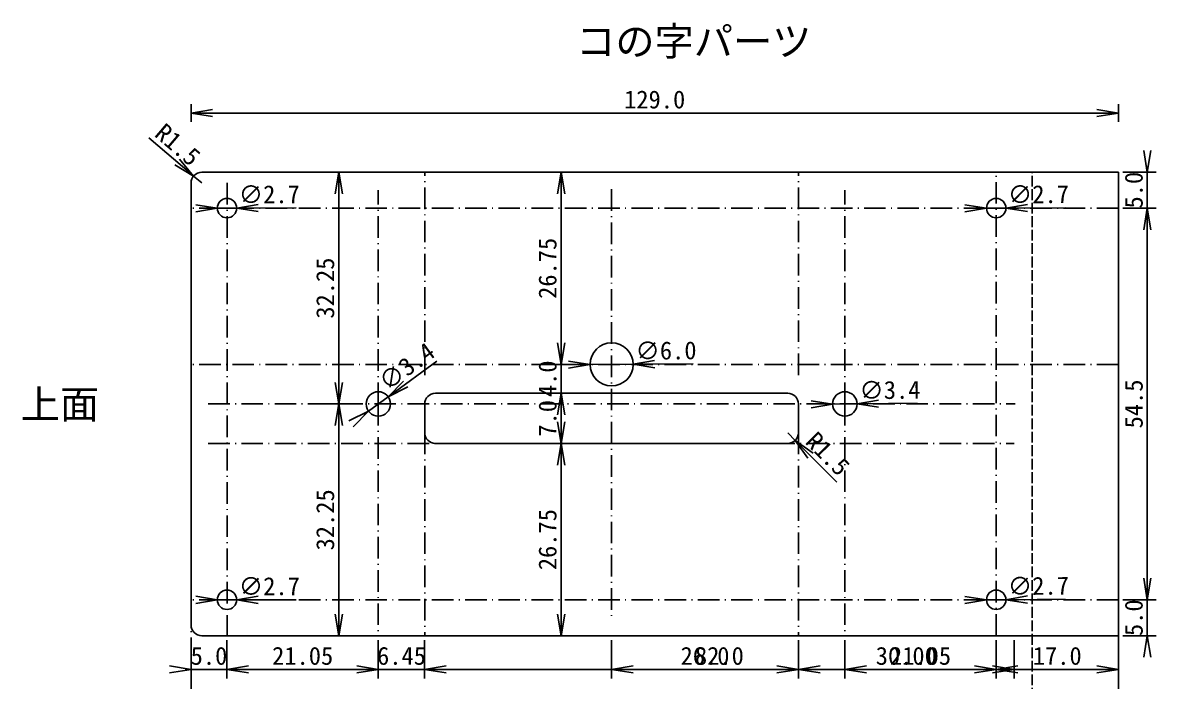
# Model space of a CAD drawing. Header units: millimetres. Extents: x 12 to 326, y -7 to 251.
# Drawn here: x 12.1 to 169.8, y 159.5 to 251.2 of the extents above; entities that cross this region are included whole.
import ezdxf

# ---------------------------------------------------------------- set-up
doc = ezdxf.new("R2010")
doc.units = ezdxf.units.MM
doc.linetypes.add('SXF_一点短鎖線', pattern=[9.25, 6, -1.5, 0.25, -1.5])
doc.linetypes.add('SXF_破線', pattern=[7.5, 6, -1.5])
doc.styles.add('寸法文字', font='')
doc.styles.add('ＭＳ ゴシック', font='')
doc.styles.get('寸法文字').set_extended_font_data('MS Gothic')
doc.styles.get('ＭＳ ゴシック').set_extended_font_data('MS Gothic')
doc.dimstyles.new('SXF-開矢印', dxfattribs={"dimscale": 0, "dimtxt": 2.5, "dimasz": 0.4, "dimexe": 1.25, "dimexo": 0.625, "dimtad": 1, "dimdec": 0, "dimzin": 1, "dimdsep": 46, "dimtxsty": '寸法文字', "dimblk": 'open_arrow', "dimcen": 2.5, "dimadec": 0, "dimazin": 0, "dimtfac": 1, "dimtdec": 0, "dimtix": 1, "dimtmove": 2, "dimatfit": 3, "dimldrblk": 'open_arrow', "dimfxl": 1.25, "dimarcsym": 0})

# ---------------------------------------------------------------- blocks, each defined once
blk = doc.blocks.new('*U18')
at = {"color": 0, "linetype": 'SXF_一点短鎖線', "ltscale": 0.5, "transparency": 16777216}
blk.add_line((-56.12, 0), (56.12, 0), dxfattribs=at)
blk = doc.blocks.new('*U19')
at = {"color": 0, "linetype": 'SXF_一点短鎖線', "ltscale": 0.5, "transparency": 16777216}
blk.add_line((0, 29.87), (0, -29.87), dxfattribs=at)
blk = doc.blocks.new('open_arrow')
at = {"color": 0, "linetype": 'Continuous', "lineweight": -2}
for points in [[(-7.5, 1.25), (0, 0), (-7.5, -1.25)], [(0, 0), (-1, 0)]]:
    blk.add_lwpolyline(points, dxfattribs=at)
blk = doc.blocks.new('*D46')
at = {"color": 0, "lineweight": -2, "transparency": 16777216}
for p, q in [((35.48, 165.23), (35.48, 159.92)), ((40.48, 165.23), (40.48, 159.92)), ((35.08, 161.17), (34.68, 161.17)), ((35.48, 161.17), (40.48, 161.17)), ((40.88, 161.17), (41.28, 161.17))]:
    blk.add_line(p, q, dxfattribs=at)
at = {"layer": 'DEFPOINTS', "color": 0, "transparency": 16777216}
for p in [(35.48, 165.86), (40.48, 165.86), (40.48, 161.17)]:
    blk.add_point(p, dxfattribs=at)
at = {"color": 0, "lineweight": -2, "transparency": 16777216, "xscale": 0.4, "yscale": 0.4, "zscale": 0.4}
blk.add_blockref('open_arrow', (35.48, 161.17), dxfattribs=at)
at = {"color": 0, "lineweight": -2, "transparency": 16777216, "xscale": 0.4, "yscale": 0.4, "zscale": 0.4, "rotation": 180}
blk.add_blockref('open_arrow', (40.48, 161.17), dxfattribs=at)
at = {"color": 0, "transparency": 16777216, "insert": (37.98, 163.04), "char_height": 2.5, "attachment_point": 5, "style": '寸法文字'}
blk.add_mtext('5.0', dxfattribs=at)
blk = doc.blocks.new('*D48')
at = {"color": 0, "lineweight": -2, "transparency": 16777216}
for p, q in [((147.48, 165.23), (147.48, 159.92)), ((164.48, 165.23), (164.48, 159.92)), ((147.88, 161.17), (164.08, 161.17))]:
    blk.add_line(p, q, dxfattribs=at)
at = {"layer": 'DEFPOINTS', "color": 0, "transparency": 16777216}
for p in [(147.48, 165.86), (164.48, 165.86), (164.48, 161.17)]:
    blk.add_point(p, dxfattribs=at)
at = {"color": 0, "lineweight": -2, "transparency": 16777216, "xscale": 0.4, "yscale": 0.4, "zscale": 0.4, "rotation": 180}
blk.add_blockref('open_arrow', (147.48, 161.17), dxfattribs=at)
at = {"color": 0, "lineweight": -2, "transparency": 16777216, "xscale": 0.4, "yscale": 0.4, "zscale": 0.4}
blk.add_blockref('open_arrow', (164.48, 161.17), dxfattribs=at)
at = {"color": 0, "transparency": 16777216, "insert": (155.98, 163.04), "char_height": 2.5, "attachment_point": 5, "style": '寸法文字'}
blk.add_mtext('17.0', dxfattribs=at)
blk = doc.blocks.new('*D59')
at = {"color": 0, "lineweight": -2, "transparency": 16777216}
for p, q in [((29.6, 235.15), (35.54, 230.09)), ((36.98, 228.86), (35.84, 229.83))]:
    blk.add_line(p, q, dxfattribs=at)
at = {"layer": 'DEFPOINTS', "color": 0, "transparency": 16777216}
for p in [(35.84, 229.83), (36.98, 228.86)]:
    blk.add_point(p, dxfattribs=at)
at = {"color": 0, "lineweight": -2, "transparency": 16777216, "xscale": 0.4, "yscale": 0.4, "zscale": 0.4, "rotation": 319.5889372307071}
blk.add_blockref('open_arrow', (35.84, 229.83), dxfattribs=at)
at = {"color": 0, "transparency": 16777216, "insert": (33.63, 234.18), "char_height": 2.5, "attachment_point": 5, "rotation": 319.5889, "style": '寸法文字'}
blk.add_mtext('R1.5', dxfattribs=at)
blk = doc.blocks.new('*D62')
at = {"color": 0, "lineweight": -2, "transparency": 16777216}
for p, q in [((38.73, 225.35), (38.33, 225.35)), ((39.13, 225.35), (41.83, 225.36)), ((50.1, 225.4), (42.23, 225.37))]:
    blk.add_line(p, q, dxfattribs=at)
at = {"layer": 'DEFPOINTS', "color": 0, "transparency": 16777216}
for p in [(39.13, 225.35), (41.83, 225.36)]:
    blk.add_point(p, dxfattribs=at)
at = {"color": 0, "lineweight": -2, "transparency": 16777216, "xscale": 0.4, "yscale": 0.4, "zscale": 0.4}
for p, rotation in [((39.13, 225.35), 0.2738070318285146), ((41.83, 225.36), 180.2738070318285)]:
    blk.add_blockref('open_arrow', p, dxfattribs=dict(at, rotation=rotation))
at = {"color": 0, "transparency": 16777216, "insert": (46.36, 227.26), "char_height": 2.5, "attachment_point": 5, "rotation": 0.2738, "style": '寸法文字'}
blk.add_mtext('∅2.7', dxfattribs=at)
blk = doc.blocks.new('*D63')
at = {"color": 0, "lineweight": -2, "transparency": 16777216}
for p, q in [((145.73, 225.35), (145.33, 225.35)), ((146.13, 225.35), (148.83, 225.37)), ((157.1, 225.41), (149.23, 225.37))]:
    blk.add_line(p, q, dxfattribs=at)
at = {"layer": 'DEFPOINTS', "color": 0, "transparency": 16777216}
for p in [(146.13, 225.35), (148.83, 225.37)]:
    blk.add_point(p, dxfattribs=at)
at = {"color": 0, "lineweight": -2, "transparency": 16777216, "xscale": 0.4, "yscale": 0.4, "zscale": 0.4}
for p, rotation in [((146.13, 225.35), 0.3299890125083671), ((148.83, 225.37), 180.3299890125084)]:
    blk.add_blockref('open_arrow', p, dxfattribs=dict(at, rotation=rotation))
at = {"color": 0, "transparency": 16777216, "insert": (153.36, 227.27), "char_height": 2.5, "attachment_point": 5, "rotation": 0.33, "style": '寸法文字'}
blk.add_mtext('∅2.7', dxfattribs=at)
blk = doc.blocks.new('*D64')
at = {"color": 0, "lineweight": -2, "transparency": 16777216}
for p, q in [((38.73, 170.86), (38.33, 170.86)), ((39.13, 170.86), (41.83, 170.86)), ((50.1, 170.86), (42.23, 170.86))]:
    blk.add_line(p, q, dxfattribs=at)
at = {"layer": 'DEFPOINTS', "color": 0, "transparency": 16777216}
for p in [(39.13, 170.86), (41.83, 170.86)]:
    blk.add_point(p, dxfattribs=at)
at = {"color": 0, "lineweight": -2, "transparency": 16777216, "xscale": 0.4, "yscale": 0.4, "zscale": 0.4}
for p, rotation in [((39.13, 170.86), 359.9940938246546), ((41.83, 170.86), 179.9940938246546)]:
    blk.add_blockref('open_arrow', p, dxfattribs=dict(at, rotation=rotation))
at = {"color": 0, "transparency": 16777216, "insert": (46.37, 172.73), "char_height": 2.5, "attachment_point": 5, "rotation": 359.9941, "style": '寸法文字'}
blk.add_mtext('∅2.7', dxfattribs=at)
blk = doc.blocks.new('*D65')
at = {"color": 0, "lineweight": -2, "transparency": 16777216}
for p, q in [((145.73, 170.84), (145.33, 170.84)), ((146.13, 170.85), (148.83, 170.87)), ((157.1, 170.93), (149.23, 170.87))]:
    blk.add_line(p, q, dxfattribs=at)
at = {"layer": 'DEFPOINTS', "color": 0, "transparency": 16777216}
for p in [(146.13, 170.85), (148.83, 170.87)]:
    blk.add_point(p, dxfattribs=at)
at = {"color": 0, "lineweight": -2, "transparency": 16777216, "xscale": 0.4, "yscale": 0.4, "zscale": 0.4}
for p, rotation in [((146.13, 170.85), 0.4532673042640134), ((148.83, 170.87), 180.453267304264)]:
    blk.add_blockref('open_arrow', p, dxfattribs=dict(at, rotation=rotation))
at = {"color": 0, "transparency": 16777216, "insert": (153.35, 172.78), "char_height": 2.5, "attachment_point": 5, "rotation": 0.4533, "style": '寸法文字'}
blk.add_mtext('∅2.7', dxfattribs=at)
blk = doc.blocks.new('*D68')
at = {"color": 0, "lineweight": -2, "transparency": 16777216}
for p, q in [((165.11, 170.86), (169.76, 170.86)), ((168.51, 171.26), (168.51, 171.66)), ((168.51, 165.86), (168.51, 170.86)), ((165.11, 165.86), (169.76, 165.86)), ((168.51, 165.46), (168.51, 165.06))]:
    blk.add_line(p, q, dxfattribs=at)
at = {"layer": 'DEFPOINTS', "color": 0, "transparency": 16777216}
for p in [(164.48, 170.86), (168.51, 170.86), (164.48, 165.86)]:
    blk.add_point(p, dxfattribs=at)
at = {"color": 0, "lineweight": -2, "transparency": 16777216, "xscale": 0.4, "yscale": 0.4, "zscale": 0.4}
for p, rotation in [((168.51, 170.86), 270), ((168.51, 165.86), 90)]:
    blk.add_blockref('open_arrow', p, dxfattribs=dict(at, rotation=rotation))
at = {"color": 0, "transparency": 16777216, "insert": (166.64, 168.36), "char_height": 2.5, "attachment_point": 5, "rotation": 90, "style": '寸法文字'}
blk.add_mtext('5.0', dxfattribs=at)
blk = doc.blocks.new('*D69')
at = {"color": 0, "lineweight": -2, "transparency": 16777216}
for p, q in [((165.11, 225.36), (169.76, 225.36)), ((168.51, 171.26), (168.51, 224.96)), ((165.11, 170.86), (169.76, 170.86))]:
    blk.add_line(p, q, dxfattribs=at)
at = {"layer": 'DEFPOINTS', "color": 0, "transparency": 16777216}
for p in [(164.48, 225.36), (168.51, 225.36), (164.48, 170.86)]:
    blk.add_point(p, dxfattribs=at)
at = {"color": 0, "lineweight": -2, "transparency": 16777216, "xscale": 0.4, "yscale": 0.4, "zscale": 0.4}
for p, rotation in [((168.51, 225.36), 90), ((168.51, 170.86), 270)]:
    blk.add_blockref('open_arrow', p, dxfattribs=dict(at, rotation=rotation))
at = {"color": 0, "transparency": 16777216, "insert": (166.64, 198.11), "char_height": 2.5, "attachment_point": 5, "rotation": 90, "style": '寸法文字'}
blk.add_mtext('54.5', dxfattribs=at)
blk = doc.blocks.new('*D70')
at = {"color": 0, "lineweight": -2, "transparency": 16777216}
for p, q in [((165.11, 230.36), (169.76, 230.36)), ((168.51, 230.76), (168.51, 231.16)), ((168.51, 225.36), (168.51, 230.36)), ((165.11, 225.36), (169.76, 225.36)), ((168.51, 224.96), (168.51, 224.56))]:
    blk.add_line(p, q, dxfattribs=at)
at = {"layer": 'DEFPOINTS', "color": 0, "transparency": 16777216}
for p in [(164.48, 230.36), (168.51, 230.36), (164.48, 225.36)]:
    blk.add_point(p, dxfattribs=at)
at = {"color": 0, "lineweight": -2, "transparency": 16777216, "xscale": 0.4, "yscale": 0.4, "zscale": 0.4}
for p, rotation in [((168.51, 230.36), 270), ((168.51, 225.36), 90)]:
    blk.add_blockref('open_arrow', p, dxfattribs=dict(at, rotation=rotation))
at = {"color": 0, "transparency": 16777216, "insert": (166.64, 227.86), "char_height": 2.5, "attachment_point": 5, "rotation": 90, "style": '寸法文字'}
blk.add_mtext('5.0', dxfattribs=at)
blk = doc.blocks.new('*D78')
at = {"color": 0, "lineweight": -2, "transparency": 16777216}
for p, q in [((124.33, 198.09), (123.93, 198.08)), ((124.73, 198.09), (128.13, 198.12)), ((136.5, 198.2), (128.53, 198.13))]:
    blk.add_line(p, q, dxfattribs=at)
at = {"layer": 'DEFPOINTS', "color": 0, "transparency": 16777216}
for p in [(124.73, 198.09), (128.13, 198.12)]:
    blk.add_point(p, dxfattribs=at)
at = {"color": 0, "lineweight": -2, "transparency": 16777216, "xscale": 0.4, "yscale": 0.4, "zscale": 0.4}
for p, rotation in [((124.73, 198.09), 0.5456689581952912), ((128.13, 198.12), 180.5456689581953)]:
    blk.add_blockref('open_arrow', p, dxfattribs=dict(at, rotation=rotation))
at = {"color": 0, "transparency": 16777216, "insert": (132.7, 200.04), "char_height": 2.5, "attachment_point": 5, "rotation": 0.5457, "style": '寸法文字'}
blk.add_mtext('∅3.4', dxfattribs=at)
blk = doc.blocks.new('*D79')
at = {"color": 0, "lineweight": -2, "transparency": 16777216}
for p, q in [((90.58, 203.58), (90.18, 203.58)), ((90.98, 203.59), (96.98, 203.63)), ((105.34, 203.69), (97.38, 203.63))]:
    blk.add_line(p, q, dxfattribs=at)
at = {"layer": 'DEFPOINTS', "color": 0, "transparency": 16777216}
for p in [(90.98, 203.59), (96.98, 203.63)]:
    blk.add_point(p, dxfattribs=at)
at = {"color": 0, "lineweight": -2, "transparency": 16777216, "xscale": 0.4, "yscale": 0.4, "zscale": 0.4}
for p, rotation in [((90.98, 203.59), 0.3894244937184865), ((96.98, 203.63), 180.3894244937185)]:
    blk.add_blockref('open_arrow', p, dxfattribs=dict(at, rotation=rotation))
at = {"color": 0, "transparency": 16777216, "insert": (101.55, 205.53), "char_height": 2.5, "attachment_point": 5, "rotation": 0.3894, "style": '寸法文字'}
blk.add_mtext('∅6.0', dxfattribs=at)
blk = doc.blocks.new('*D81')
at = {"color": 0, "lineweight": -2, "transparency": 16777216}
for p, q in [((90.23, 199.61), (85.71, 199.61)), ((86.96, 199.21), (86.96, 193.01)), ((90.23, 192.61), (85.71, 192.61))]:
    blk.add_line(p, q, dxfattribs=at)
at = {"layer": 'DEFPOINTS', "color": 0, "transparency": 16777216}
for p in [(90.86, 199.61), (86.96, 192.61), (90.86, 192.61)]:
    blk.add_point(p, dxfattribs=at)
at = {"color": 0, "lineweight": -2, "transparency": 16777216, "xscale": 0.4, "yscale": 0.4, "zscale": 0.4}
for p, rotation in [((86.96, 199.61), 90), ((86.96, 192.61), 270)]:
    blk.add_blockref('open_arrow', p, dxfattribs=dict(at, rotation=rotation))
at = {"color": 0, "transparency": 16777216, "insert": (85.09, 196.11), "char_height": 2.5, "attachment_point": 5, "rotation": 90, "style": '寸法文字'}
blk.add_mtext('7.0', dxfattribs=at)
blk = doc.blocks.new('*D82')
at = {"color": 0, "lineweight": -2, "transparency": 16777216}
for p, q in [((90.23, 192.61), (85.71, 192.61)), ((86.96, 192.21), (86.96, 166.26)), ((90.23, 165.86), (85.71, 165.86))]:
    blk.add_line(p, q, dxfattribs=at)
at = {"layer": 'DEFPOINTS', "color": 0, "transparency": 16777216}
for p in [(90.86, 192.61), (86.96, 165.86), (90.86, 165.86)]:
    blk.add_point(p, dxfattribs=at)
at = {"color": 0, "lineweight": -2, "transparency": 16777216, "xscale": 0.4, "yscale": 0.4, "zscale": 0.4}
for p, rotation in [((86.96, 192.61), 90), ((86.96, 165.86), 270)]:
    blk.add_blockref('open_arrow', p, dxfattribs=dict(at, rotation=rotation))
at = {"color": 0, "transparency": 16777216, "insert": (85.09, 179.23), "char_height": 2.5, "attachment_point": 5, "rotation": 90, "style": '寸法文字'}
blk.add_mtext('26.75', dxfattribs=at)
blk = doc.blocks.new('*D83')
at = {"color": 0, "lineweight": -2, "transparency": 16777216}
for p, q in [((90.36, 203.61), (85.71, 203.61)), ((86.96, 204.01), (86.96, 204.41)), ((86.96, 203.61), (86.96, 199.61)), ((90.36, 199.61), (85.71, 199.61)), ((86.96, 199.21), (86.96, 198.81))]:
    blk.add_line(p, q, dxfattribs=at)
at = {"layer": 'DEFPOINTS', "color": 0, "transparency": 16777216}
for p in [(90.98, 203.61), (86.96, 199.61), (90.98, 199.61)]:
    blk.add_point(p, dxfattribs=at)
at = {"color": 0, "lineweight": -2, "transparency": 16777216, "xscale": 0.4, "yscale": 0.4, "zscale": 0.4}
for p, rotation in [((86.96, 203.61), 270), ((86.96, 199.61), 90)]:
    blk.add_blockref('open_arrow', p, dxfattribs=dict(at, rotation=rotation))
at = {"color": 0, "transparency": 16777216, "insert": (85.09, 201.61), "char_height": 2.5, "attachment_point": 5, "rotation": 90, "style": '寸法文字'}
blk.add_mtext('4.0', dxfattribs=at)
blk = doc.blocks.new('*D84')
at = {"color": 0, "lineweight": -2, "transparency": 16777216}
for p, q in [((90.23, 230.36), (85.71, 230.36)), ((86.96, 204.01), (86.96, 229.96)), ((90.23, 203.61), (85.71, 203.61))]:
    blk.add_line(p, q, dxfattribs=at)
at = {"layer": 'DEFPOINTS', "color": 0, "transparency": 16777216}
for p in [(86.96, 230.36), (90.86, 230.36), (90.86, 203.61)]:
    blk.add_point(p, dxfattribs=at)
at = {"color": 0, "lineweight": -2, "transparency": 16777216, "xscale": 0.4, "yscale": 0.4, "zscale": 0.4}
for p, rotation in [((86.96, 230.36), 90), ((86.96, 203.61), 270)]:
    blk.add_blockref('open_arrow', p, dxfattribs=dict(at, rotation=rotation))
at = {"color": 0, "transparency": 16777216, "insert": (85.09, 216.98), "char_height": 2.5, "attachment_point": 5, "rotation": 90, "style": '寸法文字'}
blk.add_mtext('26.75', dxfattribs=at)
blk = doc.blocks.new('*D85')
at = {"color": 0, "lineweight": -2, "transparency": 16777216}
for p, q in [((69.67, 204.05), (63.23, 199.35)), ((60.16, 197.11), (62.91, 199.11)), ((59.84, 196.87), (59.52, 196.63))]:
    blk.add_line(p, q, dxfattribs=at)
at = {"layer": 'DEFPOINTS', "color": 0, "transparency": 16777216}
for p in [(62.91, 199.11), (60.16, 197.11)]:
    blk.add_point(p, dxfattribs=at)
at = {"color": 0, "lineweight": -2, "transparency": 16777216, "xscale": 0.4, "yscale": 0.4, "zscale": 0.4}
for p, rotation in [((62.91, 199.11), 216.1415125709194), ((60.16, 197.11), 36.14151257091938)]:
    blk.add_blockref('open_arrow', p, dxfattribs=dict(at, rotation=rotation))
at = {"color": 0, "transparency": 16777216, "insert": (65.5, 203.33), "char_height": 2.5, "attachment_point": 5, "rotation": 36.1415, "style": '寸法文字'}
blk.add_mtext('∅3.4', dxfattribs=at)
blk = doc.blocks.new('*D86')
at = {"color": 0, "lineweight": -2, "transparency": 16777216}
for p, q in [((59.21, 198.11), (54.78, 198.11)), ((56.03, 197.71), (56.03, 166.26)), ((59.21, 165.86), (54.78, 165.86))]:
    blk.add_line(p, q, dxfattribs=at)
at = {"layer": 'DEFPOINTS', "color": 0, "transparency": 16777216}
for p in [(59.83, 198.11), (56.03, 165.86), (59.83, 165.86)]:
    blk.add_point(p, dxfattribs=at)
at = {"color": 0, "lineweight": -2, "transparency": 16777216, "xscale": 0.4, "yscale": 0.4, "zscale": 0.4}
for p, rotation in [((56.03, 198.11), 90), ((56.03, 165.86), 270)]:
    blk.add_blockref('open_arrow', p, dxfattribs=dict(at, rotation=rotation))
at = {"color": 0, "transparency": 16777216, "insert": (54.16, 181.98), "char_height": 2.5, "attachment_point": 5, "rotation": 90, "style": '寸法文字'}
blk.add_mtext('32.25', dxfattribs=at)
blk = doc.blocks.new('*D87')
at = {"color": 0, "lineweight": -2, "transparency": 16777216}
for p, q in [((59.21, 230.36), (54.78, 230.36)), ((56.03, 198.51), (56.03, 229.96)), ((59.21, 198.11), (54.78, 198.11))]:
    blk.add_line(p, q, dxfattribs=at)
at = {"layer": 'DEFPOINTS', "color": 0, "transparency": 16777216}
for p in [(56.03, 230.36), (59.83, 230.36), (59.83, 198.11)]:
    blk.add_point(p, dxfattribs=at)
at = {"color": 0, "lineweight": -2, "transparency": 16777216, "xscale": 0.4, "yscale": 0.4, "zscale": 0.4}
for p, rotation in [((56.03, 230.36), 90), ((56.03, 198.11), 270)]:
    blk.add_blockref('open_arrow', p, dxfattribs=dict(at, rotation=rotation))
at = {"color": 0, "transparency": 16777216, "insert": (54.16, 214.23), "char_height": 2.5, "attachment_point": 5, "rotation": 90, "style": '寸法文字'}
blk.add_mtext('32.25', dxfattribs=at)
blk = doc.blocks.new('*D88')
at = {"color": 0, "lineweight": -2, "transparency": 16777216}
for p, q in [((118.48, 194.11), (119.54, 193.04)), ((125.33, 187.23), (119.82, 192.76))]:
    blk.add_line(p, q, dxfattribs=at)
at = {"layer": 'DEFPOINTS', "color": 0, "transparency": 16777216}
for p in [(118.48, 194.11), (119.54, 193.04)]:
    blk.add_point(p, dxfattribs=at)
at = {"color": 0, "lineweight": -2, "transparency": 16777216, "xscale": 0.4, "yscale": 0.4, "zscale": 0.4, "rotation": 134.8274019042142}
blk.add_blockref('open_arrow', (119.54, 193.04), dxfattribs=at)
at = {"color": 0, "transparency": 16777216, "insert": (124.05, 191.17), "char_height": 2.5, "attachment_point": 5, "rotation": 314.8274, "style": '寸法文字'}
blk.add_mtext('R1.5', dxfattribs=at)
blk = doc.blocks.new('*D92')
at = {"color": 0, "lineweight": -2, "transparency": 16777216}
for p, q in [((93.98, 165.23), (93.98, 159.92)), ((119.98, 165.23), (119.98, 159.92)), ((94.38, 161.17), (119.58, 161.17))]:
    blk.add_line(p, q, dxfattribs=at)
at = {"layer": 'DEFPOINTS', "color": 0, "transparency": 16777216}
for p in [(93.98, 165.86), (119.98, 165.86), (119.98, 161.17)]:
    blk.add_point(p, dxfattribs=at)
at = {"color": 0, "lineweight": -2, "transparency": 16777216, "xscale": 0.4, "yscale": 0.4, "zscale": 0.4, "rotation": 180}
blk.add_blockref('open_arrow', (93.98, 161.17), dxfattribs=at)
at = {"color": 0, "lineweight": -2, "transparency": 16777216, "xscale": 0.4, "yscale": 0.4, "zscale": 0.4}
blk.add_blockref('open_arrow', (119.98, 161.17), dxfattribs=at)
at = {"color": 0, "transparency": 16777216, "insert": (106.98, 163.04), "char_height": 2.5, "attachment_point": 5, "style": '寸法文字'}
blk.add_mtext('26.0', dxfattribs=at)
blk = doc.blocks.new('*D95')
at = {"color": 0, "lineweight": -2, "transparency": 16777216}
for p, q in [((35.48, 237.36), (35.48, 239.84)), ((164.48, 237.36), (164.48, 239.84)), ((35.88, 238.59), (164.08, 238.59))]:
    blk.add_line(p, q, dxfattribs=at)
at = {"layer": 'DEFPOINTS', "color": 0, "transparency": 16777216}
for p in [(164.48, 238.59), (35.48, 236.73), (164.48, 236.73)]:
    blk.add_point(p, dxfattribs=at)
at = {"color": 0, "lineweight": -2, "transparency": 16777216, "xscale": 0.4, "yscale": 0.4, "zscale": 0.4, "rotation": 180}
blk.add_blockref('open_arrow', (35.48, 238.59), dxfattribs=at)
at = {"color": 0, "lineweight": -2, "transparency": 16777216, "xscale": 0.4, "yscale": 0.4, "zscale": 0.4}
blk.add_blockref('open_arrow', (164.48, 238.59), dxfattribs=at)
at = {"color": 0, "transparency": 16777216, "insert": (99.98, 240.46), "char_height": 2.5, "attachment_point": 5, "style": '寸法文字'}
blk.add_mtext('129.0', dxfattribs=at)
blk = doc.blocks.new('*D103')
at = {"color": 0, "lineweight": -2, "transparency": 16777216}
for p, q in [((67.98, 165.23), (67.98, 159.92)), ((149.98, 165.23), (149.98, 159.92)), ((68.38, 161.17), (149.58, 161.17))]:
    blk.add_line(p, q, dxfattribs=at)
at = {"layer": 'DEFPOINTS', "color": 0, "transparency": 16777216}
for p in [(67.98, 165.86), (149.98, 165.86), (149.98, 161.17)]:
    blk.add_point(p, dxfattribs=at)
at = {"color": 0, "lineweight": -2, "transparency": 16777216, "xscale": 0.4, "yscale": 0.4, "zscale": 0.4, "rotation": 180}
blk.add_blockref('open_arrow', (67.98, 161.17), dxfattribs=at)
at = {"color": 0, "lineweight": -2, "transparency": 16777216, "xscale": 0.4, "yscale": 0.4, "zscale": 0.4}
blk.add_blockref('open_arrow', (149.98, 161.17), dxfattribs=at)
at = {"color": 0, "transparency": 16777216, "insert": (108.98, 163.04), "char_height": 2.5, "attachment_point": 5, "style": '寸法文字'}
blk.add_mtext('82.0', dxfattribs=at)
blk = doc.blocks.new('*D104')
at = {"color": 0, "lineweight": -2, "transparency": 16777216}
for p, q in [((119.98, 165.23), (119.98, 159.92)), ((149.98, 165.23), (149.98, 159.92)), ((120.38, 161.17), (149.58, 161.17))]:
    blk.add_line(p, q, dxfattribs=at)
at = {"layer": 'DEFPOINTS', "color": 0, "transparency": 16777216}
for p in [(119.98, 165.86), (149.98, 165.86), (149.98, 161.17)]:
    blk.add_point(p, dxfattribs=at)
at = {"color": 0, "lineweight": -2, "transparency": 16777216, "xscale": 0.4, "yscale": 0.4, "zscale": 0.4, "rotation": 180}
blk.add_blockref('open_arrow', (119.98, 161.17), dxfattribs=at)
at = {"color": 0, "lineweight": -2, "transparency": 16777216, "xscale": 0.4, "yscale": 0.4, "zscale": 0.4}
blk.add_blockref('open_arrow', (149.98, 161.17), dxfattribs=at)
at = {"color": 0, "transparency": 16777216, "insert": (134.98, 163.04), "char_height": 2.5, "attachment_point": 5, "style": '寸法文字'}
blk.add_mtext('30.00', dxfattribs=at)
blk = doc.blocks.new('*D105')
at = {"color": 0, "lineweight": -2, "transparency": 16777216}
for p, q in [((126.43, 165.23), (126.43, 159.92)), ((147.48, 165.23), (147.48, 159.92)), ((126.83, 161.17), (147.08, 161.17))]:
    blk.add_line(p, q, dxfattribs=at)
at = {"layer": 'DEFPOINTS', "color": 0, "transparency": 16777216}
for p in [(126.43, 165.86), (147.48, 165.86), (147.48, 161.17)]:
    blk.add_point(p, dxfattribs=at)
at = {"color": 0, "lineweight": -2, "transparency": 16777216, "xscale": 0.4, "yscale": 0.4, "zscale": 0.4, "rotation": 180}
blk.add_blockref('open_arrow', (126.43, 161.17), dxfattribs=at)
at = {"color": 0, "lineweight": -2, "transparency": 16777216, "xscale": 0.4, "yscale": 0.4, "zscale": 0.4}
blk.add_blockref('open_arrow', (147.48, 161.17), dxfattribs=at)
at = {"color": 0, "transparency": 16777216, "insert": (136.96, 163.04), "char_height": 2.5, "attachment_point": 5, "style": '寸法文字'}
blk.add_mtext('21.05', dxfattribs=at)
blk = doc.blocks.new('*D109')
at = {"color": 0, "lineweight": -2, "transparency": 16777216}
for p, q in [((40.48, 165.23), (40.48, 159.92)), ((61.53, 165.23), (61.53, 159.92)), ((40.88, 161.17), (61.13, 161.17))]:
    blk.add_line(p, q, dxfattribs=at)
at = {"layer": 'DEFPOINTS', "color": 0, "transparency": 16777216}
for p in [(40.48, 165.86), (61.53, 165.86), (61.53, 161.17)]:
    blk.add_point(p, dxfattribs=at)
at = {"color": 0, "lineweight": -2, "transparency": 16777216, "xscale": 0.4, "yscale": 0.4, "zscale": 0.4, "rotation": 180}
blk.add_blockref('open_arrow', (40.48, 161.17), dxfattribs=at)
at = {"color": 0, "lineweight": -2, "transparency": 16777216, "xscale": 0.4, "yscale": 0.4, "zscale": 0.4}
blk.add_blockref('open_arrow', (61.53, 161.17), dxfattribs=at)
at = {"color": 0, "transparency": 16777216, "insert": (51.01, 163.04), "char_height": 2.5, "attachment_point": 5, "style": '寸法文字'}
blk.add_mtext('21.05', dxfattribs=at)
blk = doc.blocks.new('*D110')
at = {"color": 0, "lineweight": -2, "transparency": 16777216}
for p, q in [((61.53, 165.23), (61.53, 159.92)), ((67.98, 165.23), (67.98, 159.92)), ((61.13, 161.17), (60.73, 161.17)), ((61.53, 161.17), (67.98, 161.17)), ((68.38, 161.17), (68.78, 161.17))]:
    blk.add_line(p, q, dxfattribs=at)
at = {"layer": 'DEFPOINTS', "color": 0, "transparency": 16777216}
for p in [(61.53, 165.86), (67.98, 165.86), (67.98, 161.17)]:
    blk.add_point(p, dxfattribs=at)
at = {"color": 0, "lineweight": -2, "transparency": 16777216, "xscale": 0.4, "yscale": 0.4, "zscale": 0.4}
blk.add_blockref('open_arrow', (61.53, 161.17), dxfattribs=at)
at = {"color": 0, "lineweight": -2, "transparency": 16777216, "xscale": 0.4, "yscale": 0.4, "zscale": 0.4, "rotation": 180}
blk.add_blockref('open_arrow', (67.98, 161.17), dxfattribs=at)
at = {"color": 0, "transparency": 16777216, "insert": (64.76, 163.04), "char_height": 2.5, "attachment_point": 5, "style": '寸法文字'}
blk.add_mtext('6.45', dxfattribs=at)

msp = doc.modelspace()

# ---------------------------------------------------------------- linework, layer by layer
for p, q in [((36.985, 230.358), (37.985, 230.358)), ((149.985, 230.358), (37.985, 230.358)), ((149.985, 230.358), (150.985, 230.358)), ((150.985, 230.358), (152.485, 230.358)), ((164.485, 230.358), (152.485, 230.358)), ((164.485, 165.858), (164.485, 230.358)), ((35.485, 227.858), (35.485, 228.858)), ((35.485, 227.858), (35.485, 168.358)), ((69.485, 199.608), (118.485, 199.608)), ((67.985, 196.608), (67.985, 198.108)), ((119.985, 198.108), (119.985, 196.608)), ((67.985, 194.108), (67.985, 196.608)), ((119.985, 194.108), (119.985, 196.608)), ((118.485, 192.608), (69.485, 192.608)), ((35.485, 168.358), (35.485, 167.358)), ((36.985, 165.858), (37.985, 165.858)), ((37.985, 165.858), (149.985, 165.858)), ((149.985, 165.858), (152.485, 165.858)), ((152.485, 165.858), (164.485, 165.858))]:
    msp.add_line(p, q)
at = {"color": 5, "linetype": 'SXF_一点短鎖線', "ltscale": 0.5}
for p, q in [((67.985, 202.108), (67.985, 230.358)), ((119.985, 202.108), (119.985, 230.358)), ((147.485, 165.858), (147.485, 230.358)), ((40.485, 228.858), (40.485, 165.858)), ((61.535, 198.108), (61.535, 227.858)), ((126.435, 198.108), (126.435, 227.858)), ((164.485, 225.358), (35.485, 225.358)), ((164.485, 203.608), (35.485, 203.608)), ((61.535, 198.108), (61.535, 165.858)), ((126.435, 198.108), (126.435, 165.858)), ((67.985, 194.108), (67.985, 165.858)), ((119.985, 194.108), (119.985, 165.858)), ((37.865, 192.608), (149.985, 192.608)), ((164.485, 170.858), (35.485, 170.858)), ((35.485, 153.358), (35.485, 167.358)), ((164.485, 165.858), (164.485, 143.358))]:
    msp.add_line(p, q, dxfattribs=at)
at = {"color": 6, "linetype": 'SXF_破線', "ltscale": 0.25}
msp.add_line((152.485, 153.358), (152.485, 230.358), dxfattribs=at)
for centre, radius in [((40.485, 225.358), 1.35), ((147.485, 225.358), 1.35), ((93.985, 203.608), 3), ((61.535, 198.108), 1.7), ((126.435, 198.108), 1.7), ((40.485, 170.858), 1.35), ((147.485, 170.858), 1.35)]:
    msp.add_circle(centre, radius)
for centre, start, end in [((36.985, 228.858), 90, 180), ((69.485, 198.108), 90, 180), ((118.485, 198.108), 0, 90), ((69.485, 194.108), 180, 270), ((118.485, 194.108), 270, 0), ((36.985, 167.358), 180, 270)]:
    msp.add_arc(centre, 1.5, start, end)

# ---------------------------------------------------------------- block references
at = {"color": 5, "linetype": 'SXF_一点短鎖線', "ltscale": 0.5}
for name in ['*U19', '*U18']:
    msp.add_blockref(name, (93.985, 198.108), dxfattribs=at)

# ---------------------------------------------------------------- texts
at = {"char_height": 4, "attachment_point": 1, "style": 'ＭＳ ゴシック'}
for s, width, insert in [('コの字パーツ', 43.90937, (89.052, 250.573)), ('上面', 18.64308, (11.782, 200.063))]:
    msp.add_mtext_dynamic_manual_height_columns(s, width=width, gutter_width=12.5, heights=[0], dxfattribs=dict(at, insert=insert))

# ---------------------------------------------------------------- dimensions: what is measured, and where the dimension line sits
at = {"color": 3}
for base, p1, p2, override, picture, middle in [((164.485, 238.588), (35.485, 236.732), (164.485, 236.732), {"dimscale": 1, "dimdec": 1}, '*D95', (99.985, 240.463)), ((40.485, 161.17), (35.485, 165.858), (40.485, 165.858), {"dimscale": 1, "dimdec": 1}, '*D46', (37.985, 163.045)), ((61.535, 161.17), (40.485, 165.858), (61.535, 165.858), {"dimscale": 1, "dimdec": 2}, '*D109', (51.01, 163.045)), ((67.985, 161.17), (61.535, 165.858), (67.985, 165.858), {"dimscale": 1, "dimdec": 2}, '*D110', (64.76, 163.045)), ((149.985, 161.17), (67.985, 165.858), (149.985, 165.858), {"dimscale": 1, "dimdec": 1}, '*D103', (108.985, 163.045)), ((119.985, 161.17), (93.985, 165.858), (119.985, 165.858), {"dimscale": 1, "dimdec": 1}, '*D92', (106.985, 163.045)), ((149.985, 161.17), (119.985, 165.858), (149.985, 165.858), {"dimscale": 1, "dimdec": 2}, '*D104', (134.985, 163.045)), ((147.485, 161.17), (126.435, 165.858), (147.485, 165.858), {"dimscale": 1, "dimdec": 2}, '*D105', (136.96, 163.045)), ((164.485, 161.17), (147.485, 165.858), (164.485, 165.858), {"dimscale": 1, "dimdec": 1}, '*D48', (155.985, 163.045))]:
    dim = msp.add_linear_dim(base=base, p1=p1, p2=p2, dimstyle='SXF-開矢印', override=override, dxfattribs=at)
    dim.commit()
    dim.dimension.update_dxf_attribs({"geometry": picture, "text_midpoint": middle})
for center, mpoint, picture, middle in [((36.985, 228.858), (35.842, 229.83), '*D59', (33.63, 234.177)), ((118.485, 194.108), (119.542, 193.044), '*D88', (124.046, 191.173))]:
    dim = msp.add_radius_dim(center=center, mpoint=mpoint, dimstyle='SXF-開矢印', override={"dimscale": 1, "dimdec": 1}, dxfattribs=at)
    dim.commit()
    dim.dimension.update_dxf_attribs({"geometry": picture, "text_midpoint": middle})
for base, p1, p2, override, picture, middle in [((168.514, 230.358), (164.485, 225.358), (164.485, 230.358), {"dimscale": 1, "dimdec": 1}, '*D70', (166.639, 227.858)), ((56.034, 230.358), (59.835, 198.108), (59.835, 230.358), {"dimscale": 1, "dimdec": 2}, '*D87', (54.159, 214.233)), ((86.965, 230.358), (90.857, 203.608), (90.857, 230.358), {"dimscale": 1, "dimdec": 2}, '*D84', (85.09, 216.983)), ((168.514, 225.358), (164.485, 170.858), (164.485, 225.358), {"dimscale": 1, "dimdec": 1}, '*D69', (166.639, 198.108)), ((86.965, 199.608), (90.985, 203.608), (90.985, 199.608), {"dimscale": 1, "dimdec": 1}, '*D83', (85.09, 201.608)), ((86.965, 192.608), (90.857, 199.608), (90.857, 192.608), {"dimscale": 1, "dimdec": 1}, '*D81', (85.09, 196.108)), ((56.034, 165.858), (59.835, 198.108), (59.835, 165.858), {"dimscale": 1, "dimdec": 2}, '*D86', (54.159, 181.983)), ((86.965, 165.858), (90.857, 192.608), (90.857, 165.858), {"dimscale": 1, "dimdec": 2}, '*D82', (85.09, 179.233)), ((168.514, 170.858), (164.485, 165.858), (164.485, 170.858), {"dimscale": 1, "dimdec": 1}, '*D68', (166.639, 168.358))]:
    dim = msp.add_linear_dim(base=base, p1=p1, p2=p2, angle=90, dimstyle='SXF-開矢印', override=override, dxfattribs=at)
    dim.commit()
    dim.dimension.update_dxf_attribs({"geometry": picture, "text_midpoint": middle})
for p1, p2, picture, middle in [((39.135, 225.352), (41.835, 225.364), '*D62', (46.36, 227.261)), ((146.135, 225.35), (148.835, 225.366), '*D63', (153.358, 227.267)), ((60.162, 197.105), (62.907, 199.111), '*D85', (65.504, 203.329)), ((90.985, 203.588), (96.984, 203.628), '*D79', (101.55, 205.534)), ((124.735, 198.092), (128.134, 198.124), '*D78', (132.701, 200.043)), ((39.135, 170.858), (41.835, 170.858), '*D64', (46.369, 172.732)), ((146.135, 170.847), (148.835, 170.869), '*D65', (153.354, 172.78))]:
    dim = msp.add_diameter_dim_2p(p1=p1, p2=p2, dimstyle='SXF-開矢印', override={"dimscale": 1, "dimdec": 1}, dxfattribs=at)
    dim.commit()
    dim.dimension.update_dxf_attribs({"geometry": picture, "text_midpoint": middle})

doc.saveas('drawing.dxf')
